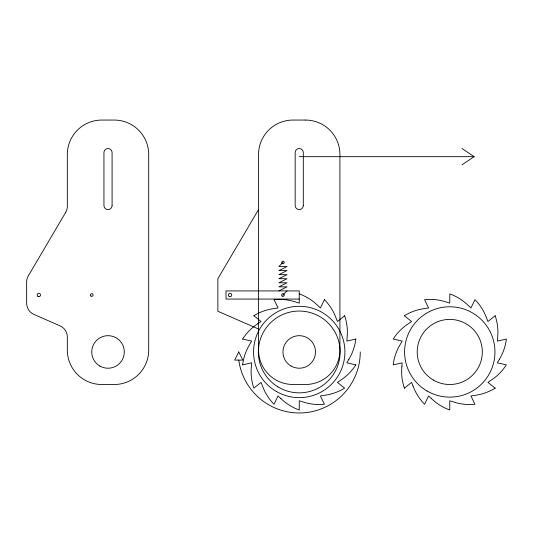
<?xml version="1.0" encoding="UTF-8"?>
<svg xmlns="http://www.w3.org/2000/svg" width="533" height="533" viewBox="0 0 533 533"><rect width="100%" height="100%" fill="white"/><g stroke="black" fill="none" stroke-linecap="round" stroke-linejoin="round"><path stroke-width="0.8" d="M401.862 366.751L402.182 362.846L393.187 364.865A51.228 51.228 0 0 1 400.196 344.511L402.168 341.087L393.187 339.035A51.228 51.228 0 0 1 408.338 323.738L411.596 321.512L404.394 315.769M324.417 299.666L320.42 307.967L317.535 305.269A51.228 51.228 0 0 0 299.246 293.89M258.552 209.556L217.87 278.719L217.87 311.265L258.552 329.021M348.822 359.402L346.836 362.813L355.817 364.865M499.354 359.402L497.369 362.813L506.35 364.865A51.228 51.228 0 0 1 491.199 380.162L487.942 382.394L495.144 388.137M282.963 262.443L278.892 266.513L287.034 266.513L278.892 270.584L287.034 270.584L278.892 274.648L287.034 274.648L278.892 278.719L287.034 278.719L278.892 282.79L287.034 282.79L278.892 286.854L287.034 286.854L278.892 290.925M282.963 294.996L287.034 290.925M344.611 315.769L337.409 321.512L335.977 317.828A51.228 51.228 0 0 0 324.437 299.646M404.394 388.137L411.596 382.394L413.028 386.072M495.144 315.769L487.942 321.512L486.509 317.828A51.228 51.228 0 0 0 474.97 299.646L470.952 307.967L468.067 305.269A51.228 51.228 0 0 0 449.779 293.89L449.772 303.13L446.001 301.951A51.228 51.228 0 0 0 424.588 299.639L428.585 307.967L424.681 308.54A51.228 51.228 0 0 0 404.38 315.743M461.978 164.804L474.177 156.669L461.978 148.527M257.792 323.724L261.063 321.512L253.861 315.769M242.655 364.865L251.636 362.813L251.329 366.751A51.228 51.228 0 0 0 253.841 388.144L261.063 382.394L262.496 386.072A51.228 51.228 0 0 0 274.035 404.261L278.053 395.939L280.938 398.637M355.817 339.035L346.836 341.087L347.143 337.149A51.228 51.228 0 0 0 344.638 315.756M299.24 156.669L474.177 156.669M299.24 299.06L226.005 299.06L226.005 290.925L299.24 290.925L299.24 303.13L295.469 301.951A51.228 51.228 0 0 0 274.055 299.639L278.053 307.967L274.149 308.54A51.228 51.228 0 0 0 253.848 315.743M242.655 339.035L251.636 341.087L249.651 344.498A51.228 51.228 0 0 0 242.628 364.865M431.47 398.637L428.585 395.939L424.588 404.241A51.228 51.228 0 0 1 413.042 386.065M404.374 388.144A51.228 51.228 0 0 1 401.882 366.751M431.483 398.624A51.228 51.228 0 0 0 449.759 410.01L449.772 400.776L453.536 401.949A51.228 51.228 0 0 0 474.95 404.267L470.952 395.939L474.856 395.366A51.228 51.228 0 0 0 495.157 388.157M499.341 359.395A51.228 51.228 0 0 0 506.377 339.041L497.369 341.087L497.675 337.149A51.228 51.228 0 0 0 495.17 315.756M355.844 339.041A51.228 51.228 0 0 1 348.809 359.395M355.837 364.878A51.228 51.228 0 0 1 340.667 380.162L337.409 382.394L344.611 388.137A51.228 51.228 0 0 1 324.324 395.346L320.42 395.939L324.417 404.241A51.228 51.228 0 0 1 303.011 401.935L299.24 400.776L299.24 409.99A51.228 51.228 0 0 1 280.951 398.624M242.635 339.021A51.228 51.228 0 0 1 257.805 323.738M360.261 351.953A61.028 61.028 0 0 1 303.317 412.842A61.028 61.028 0 0 1 238.757 360.088M238.757 351.953L234.687 360.088L242.821 360.088L238.757 351.953M65.652 212.42L28.336 275.854A12.206 12.206 0 0 0 26.65 282.044L26.65 303.277A12.206 12.206 0 0 0 33.972 314.463L60.009 325.823A12.206 12.206 0 0 1 67.331 337.009L67.331 350.061A34.438 34.438 0 0 0 101.77 384.5L114.269 384.5A34.438 34.438 0 0 0 148.7 350.061L148.7 154.483A34.438 34.438 0 0 0 114.269 120.052L101.77 120.052A34.438 34.438 0 0 0 67.331 154.483L67.331 206.231A12.206 12.206 0 0 1 65.652 212.42M305.482 120.052L292.99 120.052A34.438 34.438 0 0 0 258.552 154.483L258.552 350.061A34.438 34.438 0 0 0 292.99 384.5L305.482 384.5A34.438 34.438 0 0 0 339.921 350.061L339.921 154.483A34.438 34.438 0 0 0 305.482 120.052M303.304 205.485L303.304 152.598A4.071 4.071 0 0 0 299.24 148.527A4.071 4.071 0 0 0 295.169 152.598L295.169 205.485A4.071 4.071 0 0 0 299.24 209.556A4.071 4.071 0 0 0 303.304 205.485M112.09 205.485L112.09 152.598A4.071 4.071 0 0 0 108.019 148.527A4.071 4.071 0 0 0 103.948 152.598L103.948 205.485A4.071 4.071 0 0 0 108.019 209.556A4.071 4.071 0 0 0 112.09 205.485M433.349 380.056A32.546 32.546 0 0 0 482.318 352.12A32.546 32.546 0 0 0 433.642 323.684A32.546 32.546 0 0 0 433.349 380.056M427.18 391.075A45.178 45.178 0 0 0 494.95 351.953A45.178 45.178 0 0 0 427.18 312.824A45.178 45.178 0 0 0 427.18 391.075M99.884 366.044A16.276 16.276 0 0 0 124.296 351.953A16.276 16.276 0 0 0 99.884 337.855A16.276 16.276 0 0 0 99.884 366.044M291.098 366.044A16.276 16.276 0 0 0 315.509 351.953A16.276 16.276 0 0 0 291.098 337.855A16.276 16.276 0 0 0 291.098 366.044M91.003 296.095A1.326 1.326 0 0 0 93.068 295.082A1.326 1.326 0 0 0 91.163 293.803A1.326 1.326 0 0 0 91.003 296.095M37.976 296.421A1.679 1.679 0 0 0 40.528 295.035A1.679 1.679 0 0 0 38.056 293.516A1.679 1.679 0 0 0 37.976 296.421M277.906 386.851A40.901 40.901 0 0 0 340.121 352.979A40.901 40.901 0 0 0 279.678 316.029A40.901 40.901 0 0 0 277.906 386.851M276.4 391.508A45.678 45.678 0 0 0 344.911 351.953A45.678 45.678 0 0 0 276.4 312.398A45.678 45.678 0 0 0 276.4 391.508M229.197 296.421A1.679 1.679 0 0 0 231.748 295.035A1.679 1.679 0 0 0 229.277 293.516A1.679 1.679 0 0 0 229.197 296.421M282.224 296.095A1.326 1.326 0 0 0 284.289 295.082A1.326 1.326 0 0 0 282.377 293.803A1.326 1.326 0 0 0 282.224 296.095M282.283 263.515A1.266 1.266 0 0 0 284.229 262.502A1.266 1.266 0 0 0 282.377 261.323A1.266 1.266 0 0 0 282.283 263.515"/></g></svg>
